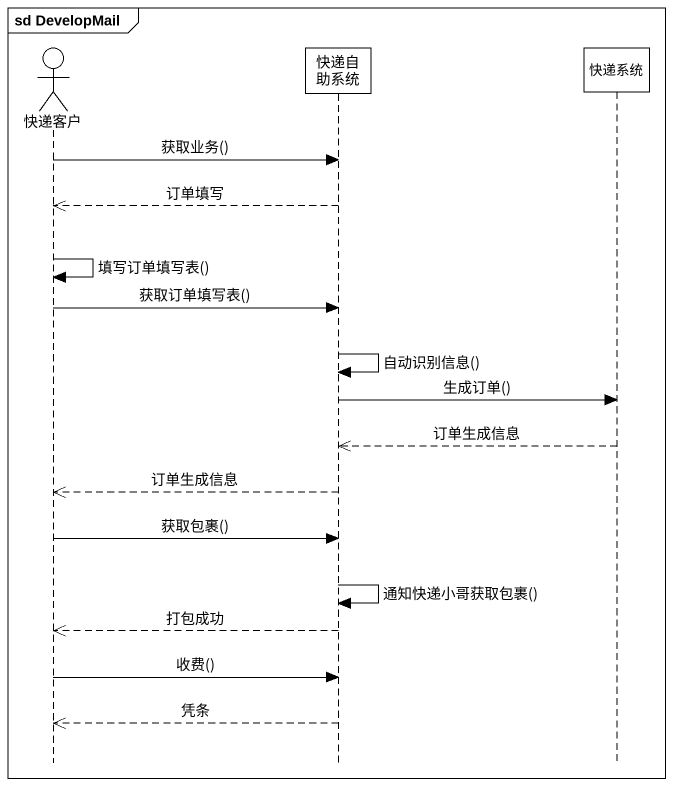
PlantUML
@startuml
mainframe sd DevelopMail
hide footbox
actor 快递客户
participant 快递自助系统
participant 快递系统

快递客户 -> 快递自助系统 : 获取业务()
快递自助系统 -->> 快递客户 : 订单填写
快递客户 -> 快递客户 : 填写订单填写表()
快递客户 -> 快递自助系统 : 获取订单填写表()
快递自助系统 -> 快递自助系统 : 自动识别信息()
快递自助系统 -> 快递系统 : 生成订单()
快递系统 -->> 快递自助系统 : 订单生成信息
快递自助系统 -->> 快递客户 : 订单生成信息
快递客户 -> 快递自助系统 : 获取包裹()
快递自助系统 -> 快递自助系统 : 通知快递小哥获取包裹()
快递自助系统 -->> 快递客户 : 打包成功
快递客户 -> 快递自助系统 : 收费()
快递自助系统 -->> 快递客户 : 凭条
@enduml
